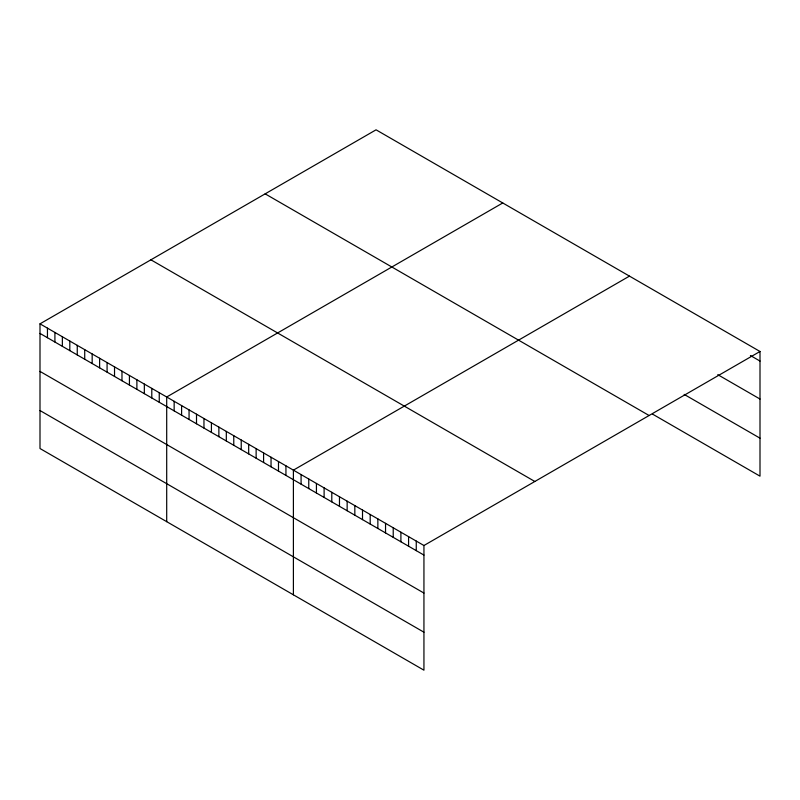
<?xml version="1.0" encoding="UTF-8"?>
<svg xmlns="http://www.w3.org/2000/svg" width="800" height="800" viewBox="0 0 800 800"><rect width="100%" height="100%" fill="white"/><g stroke="black" fill="none" stroke-linecap="round" stroke-linejoin="round"><path stroke-width="1.2" d="M40 323.84L423.94 545.51L423.94 670.18L40 448.52L40 323.84L376.06 129.82L760 351.48L760 476.16L652.5 414.09M502.76 202.97L166.7 396.99L166.7 521.67M629.46 276.12L293.4 470.14L293.4 594.82M423.94 545.51L760 351.48M750.4 355.51L760 361.06M717.77 374.66L760 399.04M684.17 394.4L760 438.17M265.16 193.85L649.1 415.51M150.9 259.81L534.84 481.48M40 333.42L423.94 555.08M40 371.4L423.94 593.06M40 410.54L423.94 632.2M416.26 541.07L416.26 550.65M408.58 536.64L408.58 546.21M400.9 532.21L400.9 541.78M393.22 527.77L393.22 537.35M385.54 523.34L385.54 532.91M377.86 518.91L377.86 528.48M370.19 514.47L370.19 524.05M362.51 510.04L362.51 519.62M354.83 505.61L354.83 515.18M347.15 501.17L347.15 510.75M339.47 496.74L339.47 506.32M331.79 492.31L331.79 501.88M324.11 487.87L324.11 497.45M316.43 483.44L316.43 493.02M308.76 479.01L308.76 488.58M301.08 474.57L301.08 484.15M285.94 465.84L285.94 475.41M278.49 461.53L278.49 471.11M271.04 457.23L271.04 466.81M263.59 452.93L263.59 462.5M256.13 448.63L256.13 458.2M248.68 444.32L248.68 453.9M241.23 440.02L241.23 449.6M233.77 435.72L233.77 445.29M226.32 431.41L226.32 440.99M218.87 427.11L218.87 436.69M211.42 422.81L211.42 432.38M203.96 418.51L203.96 428.08M196.51 414.2L196.51 423.78M189.06 409.9L189.06 419.48M181.6 405.6L181.6 415.17M174.15 401.29L174.15 410.87M159.25 392.69L159.25 402.26M151.79 388.39L151.79 397.96M144.34 384.08L144.34 393.66M136.89 379.78L136.89 389.36M129.43 375.48L129.43 385.05M121.98 371.17L121.98 380.75M114.53 366.87L114.53 376.45M107.08 362.57L107.08 372.14M99.62 358.27L99.62 367.84M92.17 353.96L92.17 363.54M84.72 349.66L84.72 359.24M77.26 345.36L77.26 354.93M69.81 341.05L69.81 350.63M62.36 336.75L62.36 346.33M54.91 332.45L54.91 342.02M47.45 328.15L47.45 337.72"/></g></svg>
